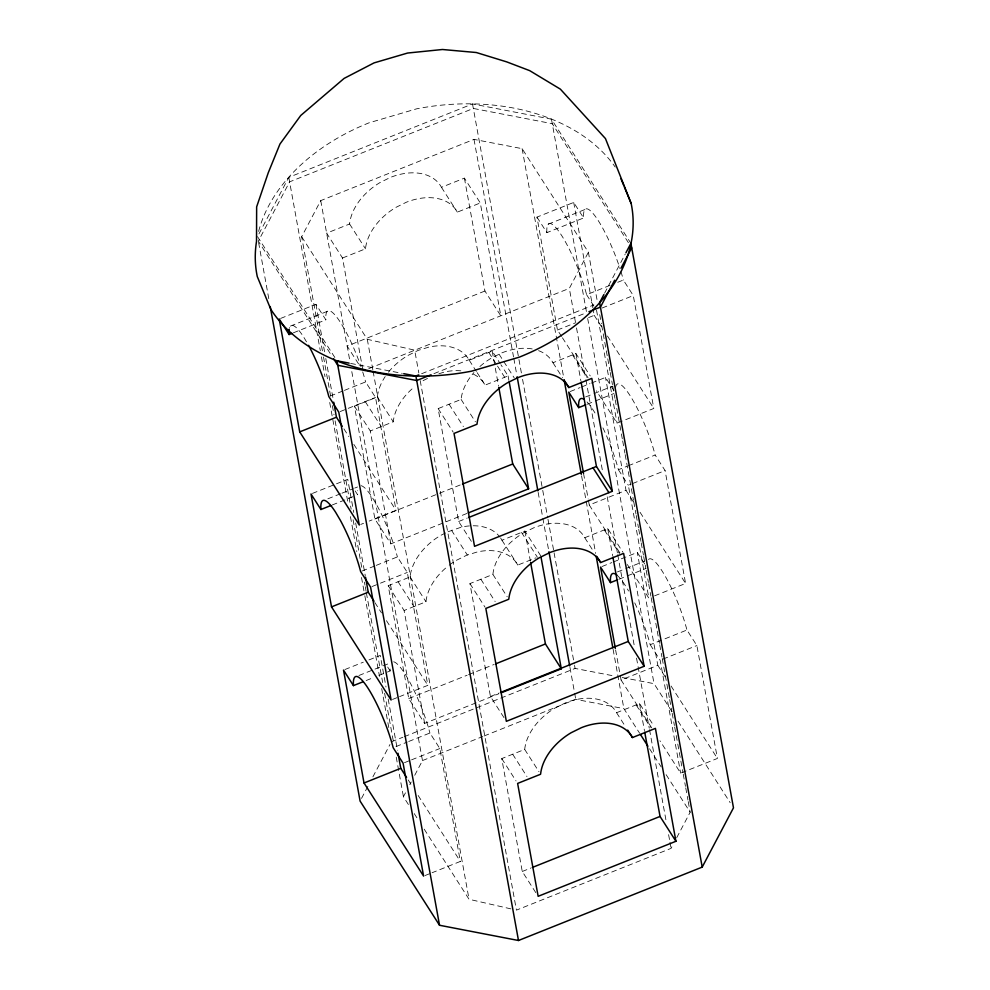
<?xml version="1.0" encoding="UTF-8"?>
<svg xmlns="http://www.w3.org/2000/svg" width="990" height="990" viewBox="0 0 990 990"><rect width="100%" height="100%" fill="white"/><g stroke="black" fill="none" stroke-linecap="round" stroke-linejoin="round"><path stroke-width="0.74" stroke-dasharray="4.95 3.71" d="M258.935 233.912L288.795 177.334L472.515 103.938L551.455 119.171L630.902 243.342M322.394 350.856L301.653 236.734L320.723 200.611L474 139.38L522.114 148.661L588.394 252.252L597.527 302.47M575.413 321.849L569.324 288.375L588.394 252.252M604.593 293.188L625.21 254.121M361.523 798.398L369.344 783.585M372.896 776.853L389.961 744.517M408.4 804.499L403.425 796.702L406.246 791.357M409.773 784.662L411.184 781.989M414.723 775.294L422.482 760.58L351.413 369.518M420.206 380.593L516.433 910.132L671.096 848.356L672.507 845.683M676.739 837.651L690.166 812.233L688.223 801.578M427.494 378.465L423.732 380.333A51.715 35.318 -32.6 0 0 420.057 382.66M445.574 532.979L440.55 535.466A51.715 35.318 -32.6 0 0 410.083 576.935L388.229 585.672L408.734 698.569L424.623 723.393L498.663 693.817M448.086 531.741L461.55 527.076A51.715 35.318 -32.6 0 1 499.777 536.902M464.409 178.126L484.927 291.023L500.816 315.86L480.299 202.962L464.409 178.126L441.453 187.296A51.715 35.318 -32.6 0 0 390.394 177.42L380.061 182.531A51.715 35.318 -32.6 0 0 349.594 224L326.626 233.17L342.515 258.006L362.761 369.394M342.515 258.006L365.483 248.824A51.715 35.318 -32.6 0 1 395.95 207.368L406.284 202.257A51.715 35.318 -32.6 0 1 457.343 212.132L480.299 202.962M280.603 318.433L315.934 304.314L325.871 319.832A51.715 10.197 68.2 0 1 340.597 322.653L345.3 330.66A51.715 10.197 68.2 0 1 360.954 366.634M561.615 336.476L557.469 330.017L536.951 217.119L573.693 202.443L583.63 217.961A51.715 10.197 68.2 0 1 595.844 217.058A51.715 10.197 68.2 0 1 620.037 268.736M290.404 326.094L327.146 311.417M548.163 224.21L584.904 209.534M293.362 332.826L325.871 319.832M536.951 217.119L546.888 232.638L583.63 217.961M484.927 291.023L347.144 346.067L359.853 365.941M368.775 368.614L569.324 288.375M330.264 396.037L342.973 390.951M344.396 390.394L365.595 381.917L375.519 397.448L396.037 510.345L369.183 521.074M546.888 232.638A51.715 10.197 68.2 0 1 561.615 235.459A51.715 10.197 68.2 0 1 586.6 294.723L610.632 285.12M617.698 282.298L623.354 280.046L633.278 295.565L653.796 408.462L617.055 423.138L596.364 390.803M421.641 373.713L593.876 304.908M433.942 373.638L586.08 312.865M340.189 411.555L375.519 397.448M466.884 513.476L390.815 543.869L374.925 519.032L354.42 406.135L377.376 396.965A51.715 35.318 -32.6 0 1 385.209 376.559M388.439 372.178A51.715 35.318 -32.6 0 1 407.843 355.497L418.176 350.386L428.843 347.106A51.715 35.318 -32.6 0 1 469.235 360.261L492.203 351.091L500.148 363.516M602.192 307.989L633.278 295.565M557.469 330.017L575.846 322.678M588.567 317.592L594.21 315.34L593.121 309.313M390.815 543.869L370.297 430.972L393.265 421.802A51.715 35.318 -32.6 0 1 414.253 387.003M473.418 374.171A51.715 35.318 -32.6 0 1 485.125 385.098L508.093 375.928L500.94 364.753M471.364 541.369L458.655 521.495L438.137 408.598L461.105 399.428A51.715 35.318 -32.6 0 1 473.938 372.525M538.585 350.658A51.715 35.318 -32.6 0 1 552.965 362.736L575.92 353.554L590.226 375.903M312.407 493.428L347.738 479.308L353.752 512.424M570.166 391.545L580.066 387.585M581.476 387.028L589.953 383.637M591.364 383.081L605.496 377.425L615.433 392.956M327.851 498.824L340.572 493.738M341.983 493.181L353.294 488.664M354.705 488.095L357.526 486.969M585.61 396.94L592.676 394.119M594.087 393.562L612.464 386.224M332.232 504.987L354.841 495.953M587.169 404.242L614.01 393.513M360.707 524.452L363.528 523.326M374.925 519.032L438.087 493.812M439.523 493.23L461.043 484.63M458.655 521.495L467.231 518.067M362.055 571.032L374.777 565.946M376.188 565.389L397.386 556.912L407.323 572.43L427.841 685.34L399.576 696.626M602.922 427.878A51.715 10.197 68.2 0 1 618.404 469.718L626.88 466.327M628.304 465.758L655.145 455.029L665.082 470.559L685.6 583.457L651.68 597.007M371.993 586.55L379.059 583.729M380.469 583.159L407.323 572.43M627.338 564.498L648.858 598.133L628.341 485.236L631.162 484.11M632.573 483.541L665.082 470.559M619.889 552.865L589.273 505.011L626.014 490.322L605.496 377.425M500.569 537.978A51.715 35.318 -32.6 0 1 501.942 540.231L524.91 531.061L540.8 555.897M503.96 717.601L490.458 696.49L469.941 583.593L492.896 574.423A51.715 35.318 -32.6 0 1 523.364 532.954L533.697 527.843A51.715 35.318 -32.6 0 1 584.756 537.718L607.724 528.549L622.821 552.135M424.623 723.393L404.106 610.496L425.972 601.771A51.715 35.318 -32.6 0 1 446.96 566.973M449.213 565.179A51.715 35.318 -32.6 0 1 456.44 560.303L466.773 555.192L477.44 551.913A51.715 35.318 -32.6 0 1 517.832 565.067L535.998 557.816M601.97 566.54L611.857 562.58M613.28 562.023L637.3 552.42L646.408 566.651M344.928 669.525L363.293 662.186M368.948 659.934L380.259 655.417L386.001 687.023M617.413 571.935L624.48 569.114M625.89 568.545L644.267 561.206M358.949 675.489L390.048 663.077M618.973 579.237L626.039 576.415M627.45 575.846L645.814 568.507M366.164 680.538L373.23 677.705M378.873 675.452L385.939 672.631M387.362 672.062L390.184 670.935A51.715 10.197 68.2 0 1 390.283 665.602M392.51 699.447L398.166 697.195M408.734 698.569L467.119 675.242M468.542 674.673L494.171 664.438M490.458 696.49L499.071 693.049M391.384 741.832L402.856 737.241M404.291 736.671L575.091 668.436L613.045 675.762M634.726 602.873A51.715 10.197 68.2 0 1 650.207 644.7L686.949 630.024L696.886 645.554L717.404 758.451L680.65 773.128L659.971 740.792M395.988 746.571L407.298 742.054M408.709 741.485L429.907 733.021L439.832 748.539L460.35 861.436L432.086 872.735M662.966 659.093L696.886 645.554M404.502 762.659L410.157 760.394M411.568 759.837L439.832 748.539M651.692 727.86L621.077 679.994L657.818 665.317L637.3 552.42M422.482 760.58L482.65 736.548M484.085 735.978L575.759 699.348L623.886 708.63L639.627 733.231M535.763 892.596L522.262 871.485L501.744 758.587L524.7 749.418A51.715 35.318 -32.6 0 1 555.167 707.949L565.5 702.838A51.715 35.318 -32.6 0 1 616.56 712.713L639.528 703.543L653.821 725.893M425.019 875.556L430.675 873.291M522.262 871.485L530.863 868.044M438.954 373.725L444.733 371.943A51.715 35.318 -32.6 0 1 462.243 370.978M350.621 363.417L402.237 373.366M622.166 677.519L654.043 683.669L672.247 712.119M301.653 236.734L367.29 339.31L414.674 350.163L418.82 372.982M424.19 829.162L469.05 899.279L513.476 909.463M628.415 242.686L552.271 123.688L473.331 108.455L289.612 181.851L258.328 241.127L331.155 354.94M586.6 294.723L594.05 306.368M594.21 315.34L601.66 326.972M607.452 336.031L653.796 408.462M562.431 337.776L588.085 377.871M572.517 354.915L586.822 377.264M441.453 187.296L457.343 212.132M552.965 362.736L562.493 377.636M618.404 469.718L628.341 485.236M626.014 490.322L633.464 501.967M640.085 512.313L685.6 583.457M499.096 354.234L514.194 377.834M604.321 529.91L619.418 553.497M488.8 352.452L496.745 364.864M497.537 366.114L504.69 377.289M584.756 537.718L593.505 551.38M469.235 360.261L476.388 371.448M477.18 372.686L485.125 385.098M650.207 644.7L660.144 660.231L680.65 773.128M657.818 665.317L666.097 678.249M671.059 686.021L717.404 758.451M678.039 721.178L730.174 802.667M349.594 224L365.483 248.824M461.105 399.428L475.398 421.777M449.064 404.229L463.37 426.591M636.125 704.905L650.43 727.254M521.507 532.422L537.397 557.259M438.137 408.598L453.234 432.197M649.564 748.774L661.159 766.904M666.134 774.675L690.166 812.233M616.56 712.713L624.504 725.138M501.942 540.231L517.832 565.067M492.896 574.423L507.202 596.772M377.376 396.965L393.265 421.802M451.44 530.182L467.329 555.019M480.868 579.224L495.161 601.574M365.347 401.767L381.237 426.603M257.511 236.61L335.301 358.194M469.941 583.593L485.026 607.192M354.42 406.135L370.297 430.972M343.901 428.856L348.864 436.615M353.838 444.374L396.037 510.345M524.7 749.418L539.005 771.767M355.187 490.953L357.675 494.827A51.715 10.197 68.2 0 1 357.65 490.632M410.083 576.935L425.972 601.771M512.672 754.219L526.965 776.568M398.054 581.736L413.944 606.573M501.744 758.587L516.038 780.937M388.229 585.672L404.106 610.496M374.876 602.551L381.496 612.897M386.459 620.668L427.841 685.34M387.696 667.05L390.184 670.935M408.214 779.959L412.36 786.419M418.151 795.477L460.35 861.436M414.216 813.582L418.374 820.079M306.492 341.835L303.856 337.33A51.715 10.197 68.2 0 0 289.501 327.9M599.73 314.647L601.388 323.767M601.673 325.289L607.476 357.254M607.749 358.776L609.964 370.941M610.236 372.463L612.451 384.64M612.736 386.162L614.939 398.339M615.223 399.861L622.413 439.424M622.685 440.946L624.9 453.111M625.173 454.633L633.476 500.284M633.749 501.806L635.964 513.983M636.236 515.505L638.451 527.682M638.723 529.205L640.938 541.369M641.211 542.891L643.426 555.068M643.698 556.59L645.913 568.767M646.185 570.289L648.401 582.454M648.685 583.976L650.888 596.153M651.173 597.675L656.976 629.628M657.249 631.15L659.464 643.327M659.736 644.849L661.951 657.014M662.236 658.536L669.426 698.099M669.698 699.621L671.913 711.798M672.185 713.32L674.4 725.497M674.673 727.019L682.976 772.67M683.249 774.192L685.464 786.357M685.736 787.879L687.951 800.056M596.537 310.241L617.055 423.138M573.693 202.443L592.849 307.803M551.455 119.171L586.563 312.382M587.676 318.471L654.043 683.669M576.514 327.938L585.647 378.155M585.919 379.677L602.514 470.98M607.216 496.844L617.451 553.15M617.723 554.672L634.318 645.975M636.533 658.14L649.242 728.145M649.527 729.667L666.394 822.48M668.609 834.657L669.71 840.745M669.982 842.267L671.096 848.356M575.92 353.554L580.845 380.655M607.724 528.549L612.649 555.65M639.528 703.543L644.453 730.632M583.531 473.393L588.184 498.985M588.456 500.495L589.273 505.011M615.607 649.898L619.975 673.98M620.26 675.477L621.077 679.994M522.114 148.661L563.867 378.428M581.576 475.819L595.671 553.422M613.095 649.291L623.886 708.63M472.515 103.938L518.686 358.009M518.958 359.531L521.445 373.23M522.559 379.318L542.458 488.874M542.743 490.397L547.718 517.795M547.99 519.317L553.806 551.269M554.078 552.791L574.262 663.869M574.547 665.391L575.091 668.436M474 139.38L513.538 356.969M513.822 358.491L516.867 375.235M538.152 492.401L542.582 516.743M542.854 518.265L548.658 550.23M569.955 667.396L574.386 691.738M574.658 693.26L575.759 699.348M508.093 375.928L508.91 380.445M492.203 351.091L498.49 385.716M524.91 531.061L530.38 561.169M367.29 339.31L372.822 369.74M373.094 371.262L469.05 899.279M320.723 200.611L350.039 361.907M388.191 699.064L397.485 750.247M315.934 304.314L324.695 352.489M325.784 358.504L333.172 399.156M355.67 522.968L365.248 575.648M323.507 356.945L330.697 396.507M332.355 405.64L334.014 414.761M335.115 420.849L351.153 509.108M353.096 519.762L362.216 569.98M364.431 582.145L364.988 585.189M365.261 586.711L366.09 591.278M366.362 592.8L382.685 682.58M384.615 693.235L393.748 743.453M396.235 757.14L403.425 796.702M288.795 177.334L320.314 350.757M321.416 356.846L325.005 376.633M329.707 402.497L348.245 504.442M350.448 516.619L356.808 551.616M361.511 577.492L364.555 594.223M364.827 595.745L379.492 676.393M381.695 688.57L388.884 728.133M258.613 242.649L268.835 298.943M258.6 231.425A190.488 133.996 -10.3 0 1 369.208 122.76L416.654 108.826A190.488 133.996 -10.3 0 1 615.211 167.075M648.5 559.511A51.715 10.197 68.2 0 1 666.666 578.766A51.715 10.197 68.2 0 1 686.949 630.024M615.533 387.622A51.715 10.197 68.2 0 1 632.486 399.564A51.715 10.197 68.2 0 1 655.145 455.029M620.916 271.507A51.715 10.197 68.2 0 1 623.354 280.046M479.915 366.498A51.715 35.318 -32.6 0 1 491.572 357.959L501.905 352.848A51.715 35.318 -32.6 0 1 532.744 349.025M617.018 575.202A51.715 10.197 68.2 0 1 628.563 591.005M587.045 401.952A51.715 10.197 68.2 0 1 596.76 416.01M362.699 371.918A51.715 10.197 68.2 0 1 365.595 381.917M361.127 485.694A51.715 10.197 68.2 0 1 372.401 497.648L377.103 505.655A51.715 10.197 68.2 0 1 397.386 556.912M393.636 661.803A51.715 10.197 68.2 0 1 429.907 733.021"/><path stroke-width="1.49" d="M603.888 294.537L599.618 302.618L702.207 867.104L518.488 940.5L439.535 925.266L360.1 801.096L270.221 306.553M625.928 252.772L630.902 243.342L733.479 807.84L702.207 867.104M614.654 280.195L600.435 307.135L588.951 311.714M621.052 268.067L631.719 247.859M308.558 345.337A51.715 10.197 68.2 0 1 328.841 396.606L338.778 412.125L359.296 525.022L299.71 431.887L279.192 318.99L289.13 334.521L291.951 333.382M403.759 373.663L415.899 376.014L418.77 374.864M431.071 374.789L416.716 380.519L337.776 365.298L333.642 358.825M299.71 431.887L336.452 417.211L333.717 402.163M568.842 387.56L591.81 378.39L612.327 491.288L474.544 546.332L454.026 433.434L476.994 424.264A51.715 35.318 -32.6 0 1 507.449 382.796L517.795 377.685A51.715 35.318 -32.6 0 1 568.842 387.56L564.077 380.111M320.921 509.504A51.715 10.197 68.2 0 1 335.66 512.325L340.362 520.332A51.715 10.197 68.2 0 1 360.645 571.589L370.582 587.12L391.1 700.017L331.514 606.882L310.996 493.985L320.921 509.504L330.821 505.556M583.531 473.393L568.755 392.102L578.692 407.632L585.746 404.811M462.479 484.061L512.721 463.988L498.762 387.226M468.32 512.907L528.611 488.825L509.182 381.942M468.666 517.498L596.438 466.451L581.118 382.152M331.514 606.882L368.255 592.206L365.52 577.158M600.645 562.555L623.613 553.385L644.131 666.282L506.348 721.326L485.83 608.429L508.786 599.259A51.715 35.318 -32.6 0 1 539.253 557.791L549.586 552.68A51.715 35.318 -32.6 0 1 600.645 562.555L596.673 556.343M615.335 648.388L600.559 567.097L610.484 582.615L617.55 579.793M353.442 685.612A51.715 10.197 68.2 0 1 368.169 688.434A51.715 10.197 68.2 0 1 393.166 747.698L403.091 763.216L423.609 876.113L364.023 782.991L343.505 670.094L353.442 685.612L363.33 681.665M495.594 663.869L545.428 643.958L530.652 562.679M500.507 692.48L628.242 641.446L612.921 557.147M501.509 692.678L561.318 668.795L541.072 557.395M364.023 782.991L400.764 768.314L398.029 753.254M632.449 737.55L655.417 728.38L675.935 841.277L538.139 896.321L517.621 783.424L540.59 774.242A51.715 35.318 -32.6 0 1 571.057 732.773L581.39 727.675A51.715 35.318 -32.6 0 1 632.449 737.55L627.685 730.1M532.298 867.475L660.045 816.441L644.725 732.142M349.099 363.12L336.959 360.781L439.535 925.266M596.438 466.451L612.327 491.288M593.035 467.812L608.924 492.649M628.242 641.446L644.131 666.282M512.721 463.988L528.611 488.825M640.456 734.53L647.905 746.188M660.045 816.441L675.935 841.277M545.428 643.958L561.318 668.795M336.452 417.211L342.243 426.269M368.255 592.206L374.047 601.264M400.764 768.314L406.568 777.373M621.002 178.868L623.824 185.674M624.381 187.036L631.137 203.396A190.488 133.996 -10.3 0 1 519.193 357.192L471.76 371.126A190.488 133.996 -10.3 0 1 270.777 309.264L257.276 276.556A190.488 133.996 -10.3 0 1 256.521 241.374L256.645 206.848L268.265 172.755L279.972 144.008L300.762 115.459L344.124 78.396L374.059 62.89L407.608 53.039L442.481 49.5L476.301 52.52L506.769 61.9L529.7 70.649L560.365 89.137L605.459 138.575L631.137 203.396M564.152 379.95L581.291 474.297M596.228 556.467L612.822 647.769M517.139 376.757L537.879 490.879M548.943 551.752L569.683 665.874M415.899 376.014L518.488 940.5M289.13 334.521A51.715 10.197 68.2 0 1 289.228 329.187M610.484 582.615A51.715 10.197 68.2 0 1 617.018 575.202M578.692 407.632A51.715 10.197 68.2 0 1 584.1 399.378"/></g></svg>
